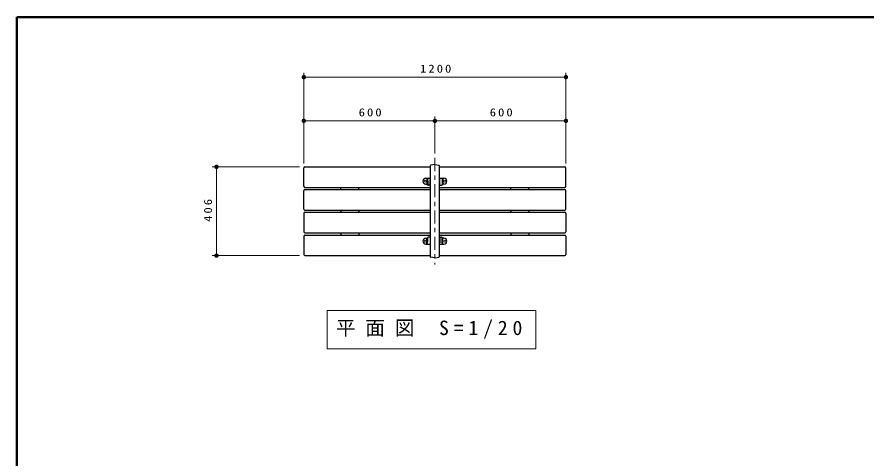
# Model space of a CAD drawing. Units: millimetres on the paper, scale 1:20. Extents: x -365 to 0, y 0 to 257.
# Drawn here: x -365 to -170.6, y 156 to 257 of the extents above; entities that cross this region are included whole.
import ezdxf

# ---------------------------------------------------------------- set-up
doc = ezdxf.new("R2010")
doc.units = ezdxf.units.MM
doc.linetypes.add('USER2', pattern=[6, 3, -1, 1, -1])
doc.layers.add('1_20', color=7, linetype='Continuous', lineweight=25)
doc.layers.add('LY_4', color=7, linetype='Continuous', lineweight=13)
doc.styles.add('ＭＳ ゴシック', font='')
doc.styles.get('ＭＳ ゴシック').set_extended_font_data('MS Gothic')

# ---------------------------------------------------------------- blocks, each defined once
blk = doc.blocks.new('filled_dot')
at = {"color": 0, "linetype": 'Continuous', "lineweight": -2, "const_width": 1.25}
blk.add_lwpolyline([(-0.625, 0, 1), (0.625, 0, 1)], format="xyb", close=True, dxfattribs=at)

msp = doc.modelspace()

# ---------------------------------------------------------------- linework, layer by layer
at = {"layer": '1_20', "lineweight": 13}
for p, q in [((-299.336, 224.603), (-299.336, 244.253)), ((-299.336, 243.253), (-239.336, 243.253)), ((-239.336, 224.603), (-239.336, 244.253)), ((-299.336, 223.503), (-299.336, 234.253)), ((-299.336, 233.253), (-269.336, 233.253)), ((-269.336, 225.78), (-269.336, 234.253)), ((-269.336, 233.253), (-239.336, 233.253)), ((-239.336, 223.503), (-239.336, 234.253)), ((-300.336, 222.753), (-320.336, 222.753)), ((-319.336, 202.453), (-319.336, 222.753)), ((-300.336, 202.453), (-320.336, 202.453)), ((-293.999, 189.93), (-293.999, 181.13)), ((-246.199, 189.93), (-293.999, 189.93)), ((-246.199, 181.13), (-246.199, 189.93)), ((-293.999, 181.13), (-246.199, 181.13))]:
    msp.add_line(p, q, dxfattribs=at)
at = {"layer": '1_20', "linetype": 'USER2', "lineweight": 13}
msp.add_line((-269.336, 224.78), (-269.336, 200.426), dxfattribs=at)
at = {"layer": '1_20', "color": 4}
for p, q in [((-299.336, 218.303), (-299.336, 222.503)), ((-299.086, 222.753), (-270.336, 222.753)), ((-268.336, 222.753), (-239.586, 222.753)), ((-239.336, 218.303), (-239.336, 222.503)), ((-299.086, 218.053), (-270.336, 218.053)), ((-268.336, 218.053), (-239.586, 218.053)), ((-299.336, 213.103), (-299.336, 217.303)), ((-299.086, 217.553), (-270.336, 217.553)), ((-268.336, 217.553), (-239.586, 217.553)), ((-239.336, 213.103), (-239.336, 217.303)), ((-299.336, 212.103), (-299.336, 207.903)), ((-299.086, 212.853), (-270.336, 212.853)), ((-299.086, 212.353), (-270.336, 212.353)), ((-268.336, 212.853), (-239.586, 212.853)), ((-268.336, 212.353), (-239.586, 212.353)), ((-239.336, 212.103), (-239.336, 207.903)), ((-299.336, 206.903), (-299.336, 202.703)), ((-299.086, 207.653), (-270.336, 207.653)), ((-299.086, 207.153), (-270.336, 207.153)), ((-268.336, 207.653), (-239.586, 207.653)), ((-268.336, 207.153), (-239.586, 207.153)), ((-239.336, 206.903), (-239.336, 202.703)), ((-299.086, 202.453), (-270.336, 202.453)), ((-268.336, 202.453), (-239.586, 202.453))]:
    msp.add_line(p, q, dxfattribs=at)
at = {"layer": '1_20'}
for p, q in [((-270.336, 202.146), (-270.336, 223.06)), ((-269.336, 223.253), (-270.293, 223.11)), ((-269.336, 223.253), (-268.379, 223.11)), ((-268.336, 223.06), (-268.336, 202.146)), ((-271.411, 220.128), (-270.336, 220.128)), ((-271.168, 220.016), (-271.168, 218.879)), ((-270.432, 218.628), (-270.432, 219.87)), ((-270.382, 219.92), (-270.336, 219.92)), ((-268.336, 220.128), (-267.261, 220.128)), ((-268.336, 219.92), (-268.29, 219.92)), ((-268.24, 218.628), (-268.24, 219.87)), ((-267.504, 220.016), (-267.504, 218.879)), ((-290.836, 217.553), (-290.836, 218.053)), ((-286.724, 217.553), (-286.724, 218.053)), ((-271.411, 218.778), (-271.096, 218.778)), ((-271.074, 218.765), (-270.977, 218.581)), ((-270.972, 219.103), (-270.972, 218.686)), ((-270.532, 218.528), (-270.889, 218.528)), ((-270.336, 219.485), (-270.382, 219.485)), ((-268.29, 219.485), (-268.336, 219.485)), ((-268.14, 218.528), (-267.783, 218.528)), ((-267.7, 219.103), (-267.7, 218.686)), ((-267.598, 218.765), (-267.695, 218.581)), ((-267.261, 218.778), (-267.576, 218.778)), ((-251.949, 217.553), (-251.949, 218.053)), ((-247.836, 217.553), (-247.836, 218.053)), ((-290.836, 212.603), (-290.836, 212.853)), ((-290.836, 212.603), (-290.836, 212.353)), ((-286.724, 212.603), (-286.724, 212.853)), ((-286.724, 212.603), (-286.724, 212.353)), ((-251.949, 212.603), (-251.949, 212.853)), ((-251.949, 212.603), (-251.949, 212.353)), ((-247.836, 212.603), (-247.836, 212.853)), ((-247.836, 212.603), (-247.836, 212.353)), ((-290.836, 207.653), (-290.836, 207.153)), ((-286.724, 207.653), (-286.724, 207.153)), ((-271.411, 206.428), (-271.096, 206.428)), ((-271.168, 205.19), (-271.168, 206.327)), ((-271.074, 206.441), (-270.977, 206.625)), ((-270.972, 206.103), (-270.972, 206.52)), ((-270.532, 206.678), (-270.889, 206.678)), ((-270.432, 206.578), (-270.432, 205.336)), ((-268.24, 206.578), (-268.24, 205.336)), ((-268.14, 206.678), (-267.783, 206.678)), ((-267.7, 206.103), (-267.7, 206.52)), ((-267.598, 206.441), (-267.695, 206.625)), ((-267.261, 206.428), (-267.576, 206.428)), ((-267.504, 205.19), (-267.504, 206.327)), ((-251.949, 207.653), (-251.949, 207.153)), ((-247.836, 207.653), (-247.836, 207.153)), ((-271.411, 205.078), (-270.336, 205.078)), ((-270.336, 205.721), (-270.382, 205.721)), ((-270.382, 205.286), (-270.336, 205.286)), ((-268.29, 205.721), (-268.336, 205.721)), ((-268.336, 205.286), (-268.29, 205.286)), ((-268.336, 205.078), (-267.261, 205.078)), ((-269.336, 201.953), (-270.293, 202.097)), ((-269.336, 201.953), (-268.379, 202.097))]:
    msp.add_line(p, q, dxfattribs=at)
for points in [[(-271.168, 220.016), (-271.13, 219.998), (-271.095, 219.975), (-271.066, 219.948), (-271.04, 219.915), (-271.023, 219.879), (-271.011, 219.837), (-271.003, 219.788), (-270.997, 219.732), (-270.992, 219.663), (-270.988, 219.587), (-270.984, 219.507), (-270.981, 219.426), (-270.979, 219.345), (-270.977, 219.27), (-270.975, 219.201), (-270.974, 219.143), (-270.973, 219.097), (-270.972, 219.068), (-270.972, 219.057), (-270.972, 219.068), (-270.972, 219.103)], [(-267.504, 220.016), (-267.542, 219.998), (-267.577, 219.975), (-267.607, 219.948), (-267.632, 219.915), (-267.649, 219.879), (-267.661, 219.837), (-267.669, 219.788), (-267.675, 219.732), (-267.68, 219.663), (-267.684, 219.587), (-267.688, 219.507), (-267.691, 219.426), (-267.693, 219.345), (-267.695, 219.27), (-267.697, 219.201), (-267.698, 219.143), (-267.699, 219.097), (-267.7, 219.068), (-267.7, 219.057), (-267.7, 219.068), (-267.7, 219.103)], [(-271.168, 205.19), (-271.13, 205.208), (-271.095, 205.231), (-271.066, 205.258), (-271.04, 205.291), (-271.023, 205.328), (-271.011, 205.37), (-271.003, 205.418), (-270.997, 205.474), (-270.992, 205.543), (-270.988, 205.619), (-270.984, 205.699), (-270.981, 205.781), (-270.979, 205.861), (-270.977, 205.936), (-270.975, 206.005), (-270.974, 206.063), (-270.973, 206.109), (-270.972, 206.138), (-270.972, 206.149), (-270.972, 206.138), (-270.972, 206.103)], [(-267.504, 205.19), (-267.542, 205.208), (-267.577, 205.231), (-267.607, 205.258), (-267.632, 205.291), (-267.649, 205.328), (-267.661, 205.37), (-267.669, 205.418), (-267.675, 205.474), (-267.68, 205.543), (-267.684, 205.619), (-267.688, 205.699), (-267.691, 205.781), (-267.693, 205.861), (-267.695, 205.936), (-267.697, 206.005), (-267.698, 206.063), (-267.699, 206.109), (-267.7, 206.138), (-267.7, 206.149), (-267.7, 206.138), (-267.7, 206.103)]]:
    msp.add_lwpolyline(points, dxfattribs=at)
at = {"layer": '1_20', "lineweight": 13}
for centre in [(-271.586, 219.453), (-267.086, 219.453), (-271.586, 205.753), (-267.086, 205.753)]:
    msp.add_circle(centre, 0.225, dxfattribs=at)
at = {"layer": '1_20', "color": 4}
for centre, start, end in [((-299.086, 222.503), 90, 180), ((-239.586, 222.503), 0, 90), ((-299.086, 218.303), 180, 270), ((-239.586, 218.303), 270, 0), ((-299.086, 217.303), 90, 180), ((-239.586, 217.303), 0, 90), ((-299.086, 213.103), 180, 270), ((-299.086, 212.103), 90, 180), ((-239.586, 213.103), 270, 0), ((-239.586, 212.103), 0, 90), ((-299.086, 207.903), 180, 270), ((-299.086, 206.903), 90, 180), ((-239.586, 207.903), 270, 0), ((-239.586, 206.903), 0, 90), ((-299.086, 202.703), 180, 270), ((-239.586, 202.703), 270, 0)]:
    msp.add_arc(centre, 0.25, start, end, dxfattribs=at)
at = {"layer": '1_20'}
for centre, radius, start, end in [((-270.286, 223.06), 0.05, 98.53077, 180), ((-268.386, 223.06), 0.05, 0, 81.46923), ((-271.411, 219.453), 0.675, 90, 270), ((-270.382, 219.87), 0.05, 90, 180), ((-268.29, 219.87), 0.05, 359.99999, 90), ((-267.261, 219.453), 0.675, 270, 90), ((-271.096, 218.753), 0.025, 27.86749, 90), ((-270.889, 218.628), 0.1, 207.86749, 270), ((-270.532, 218.628), 0.1, 270, 0), ((-270.382, 219.435), 0.05, 90, 180), ((-268.29, 219.435), 0.05, 0, 90), ((-268.14, 218.628), 0.1, 180, 270), ((-267.783, 218.628), 0.1, 270, 332.13251), ((-267.576, 218.753), 0.025, 90, 152.13251), ((-271.411, 205.753), 0.675, 90, 270), ((-271.096, 206.453), 0.025, 270, 332.13251), ((-270.889, 206.578), 0.1, 90, 152.13251), ((-270.532, 206.578), 0.1, 0, 90), ((-268.14, 206.578), 0.1, 90, 180), ((-267.783, 206.578), 0.1, 27.86749, 90), ((-267.576, 206.453), 0.025, 207.86749, 270), ((-267.261, 205.753), 0.675, 270, 90), ((-270.382, 205.771), 0.05, 180, 270), ((-270.382, 205.336), 0.05, 180, 270), ((-268.29, 205.771), 0.05, 270, 0), ((-268.29, 205.336), 0.05, 270, 0.00001), ((-270.286, 202.146), 0.05, 180, 261.46923), ((-268.386, 202.146), 0.05, 278.53077, 0)]:
    msp.add_arc(centre, radius, start, end, dxfattribs=at)
at = {"layer": 'LY_4', "lineweight": 50}
for p, q in [((-365, 257), (-365, 0)), ((0, 257), (-365, 257))]:
    msp.add_line(p, q, dxfattribs=at)

# ---------------------------------------------------------------- block references
at = {"layer": '1_20', "lineweight": 13, "xscale": 0.4, "yscale": 0.4}
for p in [(-299.336, 243.253), (-299.336, 233.253), (-269.336, 233.253)]:
    msp.add_blockref('filled_dot', p, dxfattribs=at)
for p, rotation in [((-239.336, 243.253), 180), ((-269.336, 233.253), 180), ((-239.336, 233.253), 180), ((-319.336, 222.753), 270), ((-319.336, 202.453), 90)]:
    msp.add_blockref('filled_dot', p, dxfattribs=dict(at, rotation=rotation))

# ---------------------------------------------------------------- texts
at = {"layer": '1_20', "style": 'ＭＳ ゴシック'}
for s, insert, char_height, attachment_point in [('\\T1.33;\\W1.15;1200', (-268.915, 244.253), 1.833, 8), ('\\T1.33;\\W1.15;600', (-283.919, 234.253), 1.833, 8), ('\\T1.33;\\W1.15;600', (-253.919, 234.253), 1.833, 8), ('\\T1.5;平面図\\~S=1/20', (-270.099, 185.53), 3.299, 5)]:
    msp.add_mtext(s, dxfattribs=dict(at, insert=insert, char_height=char_height, attachment_point=attachment_point))
at = {"layer": '1_20', "insert": (-320.336, 213.018), "char_height": 1.833, "attachment_point": 8, "rotation": 90, "style": 'ＭＳ ゴシック'}
msp.add_mtext('\\T1.33;\\W1.15;406', dxfattribs=at)

doc.saveas('drawing.dxf')
